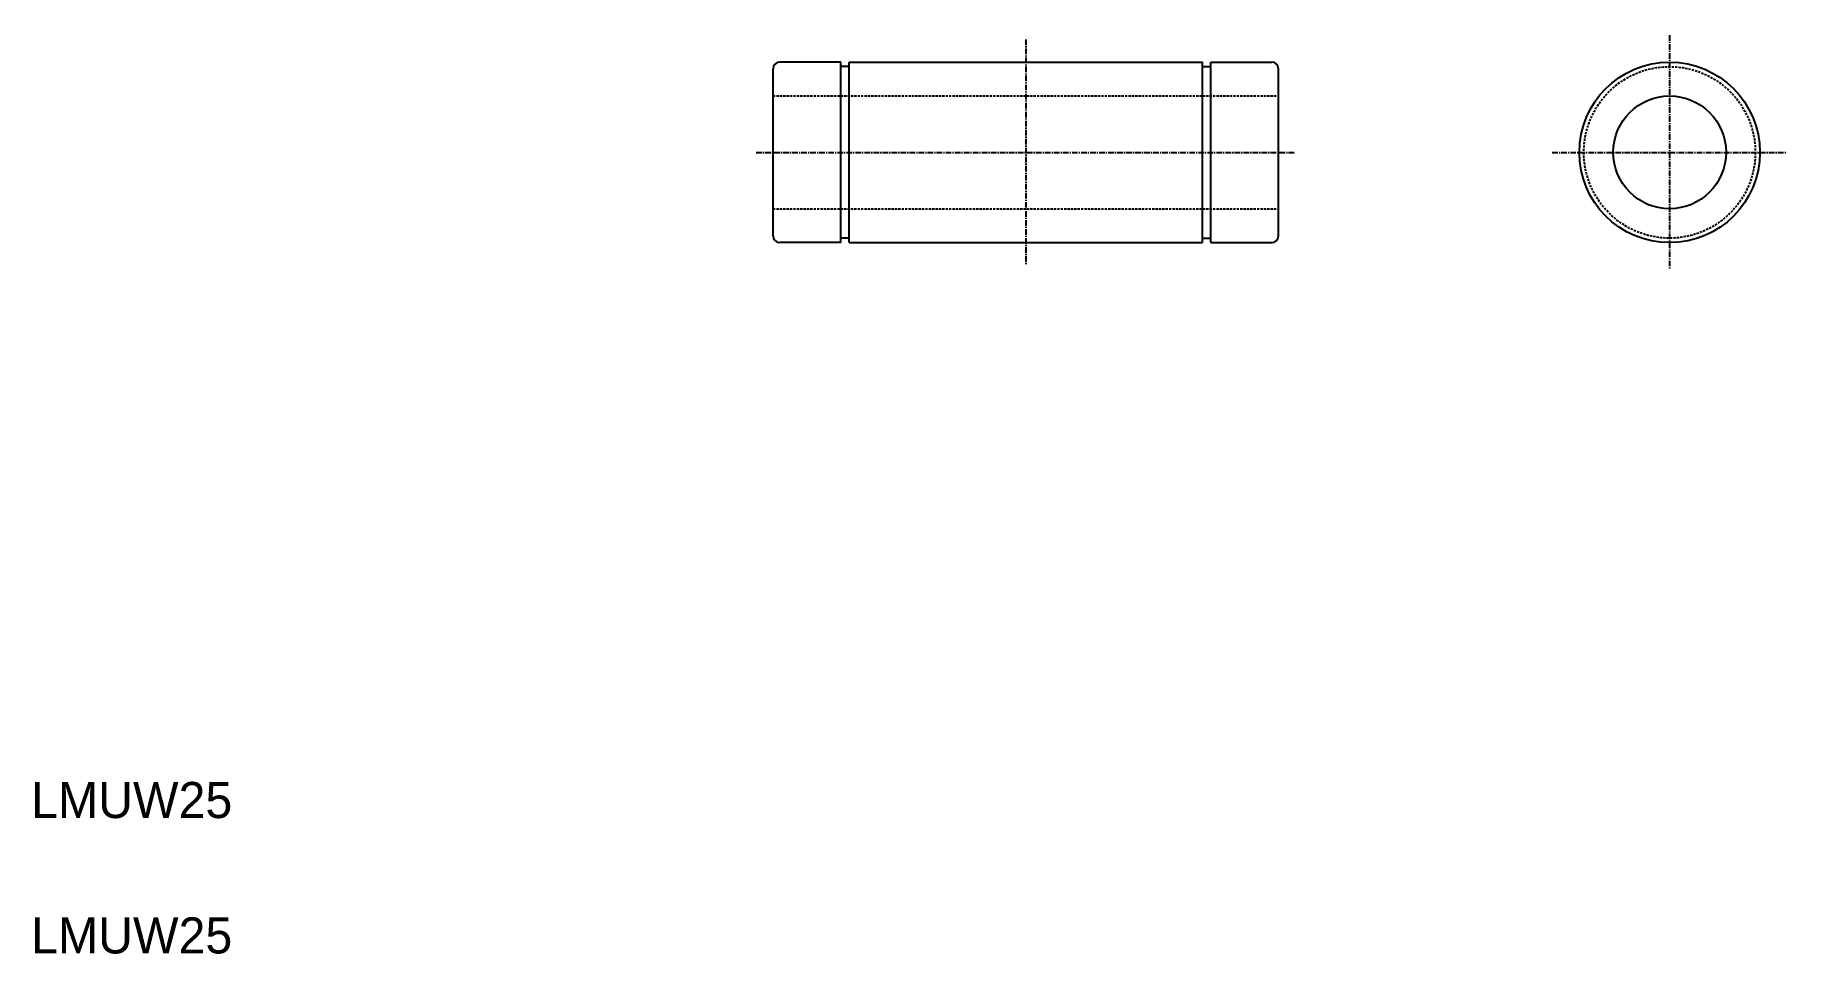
# Model space of a CAD drawing. Extents: x 21 to 409, y 20 to 224.
import ezdxf

# ---------------------------------------------------------------- set-up
doc = ezdxf.new("R2010")
doc.units = 0
doc.linetypes.add('CENTER', pattern=[2, 1.25, -0.25, 0.25, -0.25])
doc.linetypes.add('DASHED', pattern=[0.75, 0.5, -0.25])
doc.layers.get('0').update_dxf_attribs({"linetype": 'CONTINUOUS'})
doc.layers.add('CENTER', color=1, linetype='CENTER')

msp = doc.modelspace()

# ---------------------------------------------------------------- linework, layer by layer
at = {"color": 7, "linetype": 'CONTINUOUS'}
for p, q in [((199.43, 217.51), (185.93, 217.51)), ((192.68, 217.51), (192.68, 217.51)), ((196.05, 217.51), (196.05, 217.51)), ((199.43, 177.51), (199.43, 217.51)), ((201.28, 177.51), (201.28, 217.51)), ((201.28, 217.51), (279.58, 217.51)), ((279.58, 177.51), (279.58, 217.51)), ((281.43, 177.51), (281.43, 217.51)), ((281.43, 217.51), (294.93, 217.51)), ((184.43, 179.01), (184.43, 216.01)), ((201.28, 216.51), (199.43, 216.51)), ((279.58, 216.51), (281.43, 216.51)), ((296.43, 179.01), (296.43, 216.01)), ((199.43, 177.51), (185.93, 177.51)), ((201.28, 178.51), (199.43, 178.51)), ((201.28, 177.51), (279.58, 177.51)), ((279.58, 178.51), (281.43, 178.51)), ((281.43, 177.51), (294.93, 177.51))]:
    msp.add_line(p, q, dxfattribs=at)
at = {"color": 3, "linetype": 'DASHED'}
for p, q in [((184.43, 210.01), (296.43, 210.01)), ((184.43, 185.01), (296.43, 185.01))]:
    msp.add_line(p, q, dxfattribs=at)
at = {"color": 7, "linetype": 'CONTINUOUS'}
for radius in [20, 12.5]:
    msp.add_circle((383.11, 197.51), radius, dxfattribs=at)
at = {"color": 3, "linetype": 'DASHED'}
msp.add_circle((383.11, 197.51), 19, dxfattribs=at)
at = {"color": 7, "linetype": 'CONTINUOUS'}
for centre, start, end in [((185.93, 216.01), 90, 180), ((294.93, 216.01), 0, 90), ((185.93, 179.01), 180, 270), ((294.93, 179.01), 270, 0)]:
    msp.add_arc(centre, 1.5, start, end, dxfattribs=at)
at = {"layer": 'CENTER', "color": 1, "linetype": 'CENTER'}
for p, q in [((240.43, 222.51), (240.43, 172.51)), ((383.11, 223.51), (383.11, 171.51)), ((180.68, 197.51), (300.18, 197.51)), ((357.11, 197.51), (409.11, 197.51))]:
    msp.add_line(p, q, dxfattribs=at)

# ---------------------------------------------------------------- texts
at = {"color": 7, "linetype": 'CONTINUOUS'}
for p in [(20, 50), (20, 20)]:
    msp.add_text('LMUW25', height=8, dxfattribs=at).set_placement(p)

doc.saveas('drawing.dxf')
